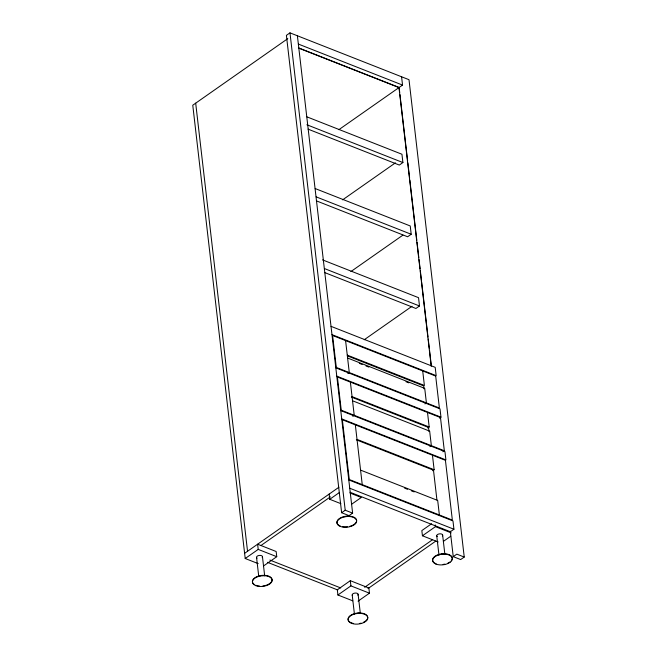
<?xml version="1.0" encoding="UTF-8"?>
<svg xmlns="http://www.w3.org/2000/svg" width="657" height="657" viewBox="0 0 657 657"><rect width="100%" height="100%" fill="white"/><g stroke="black" fill="none" stroke-linecap="round" stroke-linejoin="round"><path stroke-width="0.99" d="M450.3 531.201L453.24 556.651L460.656 559.567L464.236 557.062L408.999 79.694L289.975 32.85L286.403 35.355L341.632 512.723L349.048 515.638L352.628 513.133L297.391 35.765M287.782 38.648L192.764 105.219L245.209 558.507L258.193 563.616M338.856 129.684L402.544 85.082L401.583 76.779M342.609 199.859L395.44 162.846M306.885 116.839L401.944 154.255L402.905 162.55L399.325 165.063L308.067 129.142M350.904 271.571L402.905 235.14M315.179 188.551L410.239 225.959L411.2 234.262L407.619 236.766L316.37 200.853M364.233 339.751L412.038 306.261M322.53 259.885L418.534 297.67L419.495 305.973L415.922 308.478L324.665 272.565M347.849 373.554L349.278 372.552L345.582 340.589M352.793 416.308L354.222 415.306L350.378 382.103M424.972 403.907L426.401 402.905L424.726 388.377L347.594 358.024M244.609 553.325L338.889 487.264M439.541 418.164L440.97 417.162L440.009 408.859L335.817 367.846M427.756 427.986L429.185 426.984L427.51 412.456M260.919 545.548L330.405 496.864M245.209 558.507L258.217 549.4L276.753 556.693L276.154 551.51L257.618 544.21L258.217 549.4M329.141 494.097L329.74 499.287L339.488 492.454M429.916 446.661L431.353 445.66L429.67 431.132L352.546 400.778M263.753 565.808L276.753 556.693M351.528 504.305L361.284 497.472L350.156 493.095M341.632 512.723L345.212 510.218L352.628 513.133M442.9 451.77L444.329 450.768L440.486 417.565L337.402 376.995L341.246 410.198L444.329 450.768M432.708 470.741L434.137 469.739L432.454 455.211M358.073 601.147L369.456 593.181L368.856 587.99L350.312 580.689L337.312 589.805L337.912 594.996L352.743 600.827M431.592 523.752L421.835 530.585L422.435 535.775L438.194 541.976M337.912 594.996L350.912 585.88L369.456 593.181M422.435 535.775L435.443 526.659L451.203 532.86M364.651 587.284L432.462 539.775M367.986 588.598L435.796 541.089M348.785 479.93L452.977 520.935L453.938 529.238L450.365 531.743L349.959 492.224M443.418 541.36L450.727 536.235M453.24 556.651L456.82 554.138L464.236 557.062M298.352 44.068L402.544 85.082M299.321 48.166L399.136 87.447M298.565 48.068L398.971 87.586M306.893 124.764L402.905 162.55M316.14 196.854L411.2 234.262M324.435 268.557L419.495 305.973M331.013 326.34L435.205 367.345L436.166 375.648L331.974 334.643M347.257 355.117L424.389 385.47L422.706 370.942M347.561 355.946L423.732 385.93L424.069 388.837M359.322 363.354L362.179 364.479M365.99 365.974L368.848 367.099M405.977 381.717L408.835 382.842M336.778 376.149L440.97 417.162M352.062 396.631L429.185 426.984M351.413 397.083L428.536 427.436L429.021 431.592M340.761 410.609L444.953 451.614L445.914 459.916L341.722 418.903M357.014 439.385L434.137 469.739M356.357 439.837L433.489 470.19L436.921 499.92M360.562 470.1L437.693 500.453L439.369 514.981M404.663 488.167L407.521 489.293M411.331 490.795L414.189 491.921M349.746 488.233L453.938 529.238M329.74 499.287L340.86 503.664M269.887 560.068L340.712 587.941M267.432 562.302L337.788 589.994M399.259 88.523L399.727 92.596M399.965 94.633L407.619 160.825M407.857 162.862L409.623 178.137M409.861 180.174L416.817 240.265M417.047 242.302L418.813 257.577M419.051 259.614L420.11 268.779M420.349 270.815L421.408 279.981M421.646 282.017L428.011 337.016M428.241 339.053L429.3 348.218M429.538 350.255L431.304 365.53M398.955 87.422L431.222 366.31M449.897 562.441L449.848 562.039A9.912 5.322 -6.6 0 1 447.91 563.123M442.637 535.061L444.838 554.065M436.741 535.833L438.942 554.837M435.238 524.935L435.443 526.659M355.33 424.857L362.245 484.628M358.114 594.281L360.315 613.285M289.975 32.85L345.212 510.218M352.218 595.053L354.419 614.057M350.312 580.689L350.912 585.88M262.447 556.635L264.648 575.631M256.55 557.407L258.751 576.403M195.687 103.165L247.541 551.272M262.184 557.473A2.973 1.593 -6.6 0 0 261.921 555.896L261.396 555.633A2.973 1.593 -6.6 0 0 257.495 556.003A2.973 1.593 -6.6 0 0 257.084 558.138M254.037 584.336A9.912 5.322 -6.6 0 1 256.756 576.698A9.912 5.322 -6.6 0 1 270.438 577.051A9.912 5.322 -6.6 0 1 267.719 584.689M266.988 584.993A9.912 5.322 -6.6 0 1 265.412 585.502M264.59 585.699A9.912 5.322 -6.6 0 1 262.89 585.978M259.482 586.06A9.912 5.322 -6.6 0 1 255.737 585.247M258.538 576.46A6.34 3.408 -6.6 0 1 260.016 575.943M261.634 575.639A6.34 3.408 -6.6 0 1 264.837 575.721M357.851 595.127A2.973 1.593 -6.6 0 0 357.589 593.55L357.063 593.279A2.973 1.593 -6.6 0 0 353.466 593.493A2.973 1.593 -6.6 0 0 352.39 595.447M353.548 623.501A9.912 5.322 -6.6 0 1 349.951 615.831A9.912 5.322 -6.6 0 1 365.029 614.065A9.912 5.322 -6.6 0 1 363.387 622.343M361.079 623.148A9.912 5.322 -6.6 0 1 359.404 623.509M357.301 613.285A6.34 3.408 -6.6 0 1 358.944 613.211M442.375 535.907A2.973 1.593 -6.6 0 0 442.112 534.33L441.586 534.059A2.973 1.593 -6.6 0 0 437.685 534.428A2.973 1.593 -6.6 0 0 437.275 536.572M433.094 561.612A9.912 5.322 -6.6 0 1 443.073 553.736A9.912 5.322 -6.6 0 1 451.277 560.766M444.781 564.125A9.912 5.322 -6.6 0 1 443.081 564.412M435.928 563.681A9.912 5.322 -6.6 0 1 434.228 562.77M438.728 554.894A6.34 3.408 -6.6 0 1 440.206 554.377M441.824 554.065A6.34 3.408 -6.6 0 1 445.027 554.147M340.26 526.027A9.912 5.322 -6.6 0 1 340.589 517.806A9.912 5.322 -6.6 0 1 355.412 518.192A9.912 5.322 -6.6 0 1 349.935 526.282M347.413 526.758A9.912 5.322 -6.6 0 1 342.404 526.627M344.539 516.722A6.34 3.408 -6.6 0 1 349.36 516.501M435.681 376.05L332.598 335.481L336.302 367.444L439.385 408.013L435.681 376.05M445.43 460.319L342.354 419.749L349.269 479.52L452.353 520.089L445.43 460.319M255.787 585.65A9.912 5.322 -6.6 0 0 271.957 581.346A9.912 5.322 -6.6 0 0 259.113 576.288A9.912 5.322 -6.6 0 0 255.787 585.65M351.454 623.304A9.912 5.322 -6.6 0 0 367.624 618.993A9.912 5.322 -6.6 0 0 354.78 613.942A9.912 5.322 -6.6 0 0 351.454 623.304M435.977 564.084A9.912 5.322 -6.6 0 0 452.147 559.772A9.912 5.322 -6.6 0 0 439.303 554.722A9.912 5.322 -6.6 0 0 435.977 564.084M340.31 526.429A9.912 5.322 -6.6 0 0 356.488 522.126A9.912 5.322 -6.6 0 0 343.644 517.067A9.912 5.322 -6.6 0 0 340.31 526.429"/></g></svg>
